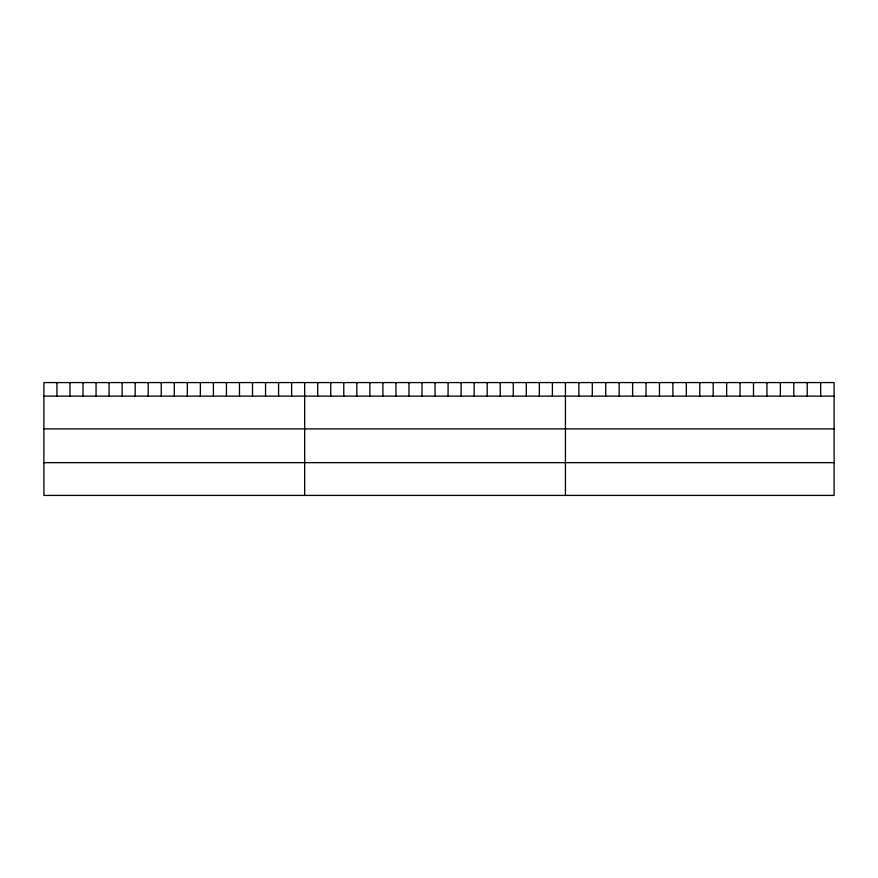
<?xml version="1.0" encoding="UTF-8"?>
<svg xmlns="http://www.w3.org/2000/svg" width="878" height="878" viewBox="0 0 878 878"><rect width="100%" height="100%" fill="white"/><g stroke="black" fill="none" stroke-linecap="round" stroke-linejoin="round"><path stroke-width="1.32" d="M834.1 396.121L834.1 495.422L43.9 495.422L43.9 382.578L834.1 382.578L834.1 396.121L43.9 396.121M43.9 428.892L834.1 428.892M43.9 462.651L834.1 462.651M820.667 382.578L820.667 396.121M807.233 382.578L807.233 396.121M793.8 382.578L793.8 396.121M780.366 382.578L780.366 396.121M766.933 382.578L766.933 396.121M753.5 382.578L753.5 396.121M740.066 382.578L740.066 396.121M726.633 382.578L726.633 396.121M713.199 382.578L713.199 396.121M699.766 382.578L699.766 396.121M686.333 382.578L686.333 396.121M672.899 382.578L672.899 396.121M659.466 382.578L659.466 396.121M646.032 382.578L646.032 396.121M632.599 382.578L632.599 396.121M619.166 382.578L619.166 396.121M605.732 382.578L605.732 396.121M592.299 382.578L592.299 396.121M578.865 382.578L578.865 396.121M565.432 382.578L565.432 495.422M552.394 382.578L552.394 396.121M539.355 382.578L539.355 396.121M526.317 382.578L526.317 396.121M513.279 382.578L513.279 396.121M500.24 382.578L500.24 396.121M487.202 382.578L487.202 396.121M474.164 382.578L474.164 396.121M461.126 382.578L461.126 396.121M448.087 382.578L448.087 396.121M435.049 382.578L435.049 396.121M422.011 382.578L422.011 396.121M408.972 382.578L408.972 396.121M395.934 382.578L395.934 396.121M382.896 382.578L382.896 396.121M369.857 382.578L369.857 396.121M356.819 382.578L356.819 396.121M343.781 382.578L343.781 396.121M330.743 382.578L330.743 396.121M317.704 382.578L317.704 396.121M304.666 382.578L304.666 495.422M291.628 382.578L291.628 396.121M278.589 382.578L278.589 396.121M265.551 382.578L265.551 396.121M252.513 382.578L252.513 396.121M239.474 382.578L239.474 396.121M226.436 382.578L226.436 396.121M213.398 382.578L213.398 396.121M200.36 382.578L200.36 396.121M187.321 382.578L187.321 396.121M174.283 382.578L174.283 396.121M161.245 382.578L161.245 396.121M148.206 382.578L148.206 396.121M135.168 382.578L135.168 396.121M122.13 382.578L122.13 396.121M109.091 382.578L109.091 396.121M96.053 382.578L96.053 396.121M83.015 382.578L83.015 396.121M69.977 382.578L69.977 396.121M56.938 382.578L56.938 396.121"/></g></svg>
